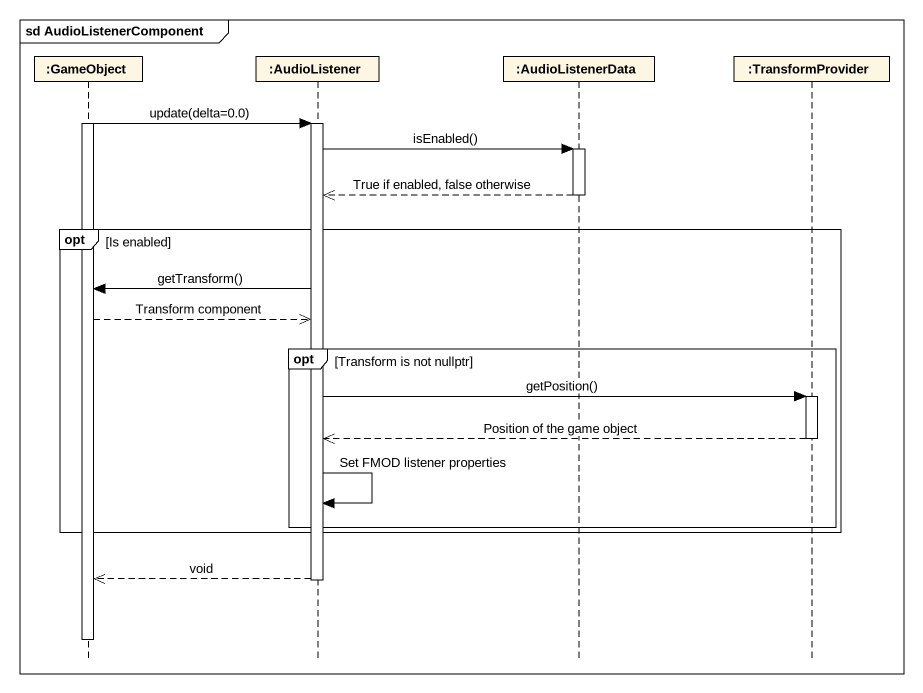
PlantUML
@startuml
mainframe sd AudioListenerComponent
hide footbox
participant ":GameObject" as GameObject
participant ":AudioListener" as AudioListener
participant ":AudioListenerData" as AudioListenerData
participant ":TransformProvider" as TransformProvider

activate GameObject
GameObject -> AudioListener : update(delta=0.0)
activate AudioListener
AudioListener -> AudioListenerData : isEnabled()
activate AudioListenerData
AudioListenerData -->> AudioListener : True if enabled, false otherwise
deactivate AudioListenerData
opt Is enabled
  AudioListener -> GameObject : getTransform()
  GameObject -->> AudioListener : Transform component
  opt Transform is not nullptr
    AudioListener -> TransformProvider : getPosition()
    activate TransformProvider
    TransformProvider -->> AudioListener : Position of the game object
    deactivate TransformProvider
    AudioListener -> AudioListener : Set FMOD listener properties
  end
end
AudioListener -->> GameObject : void
deactivate AudioListener
deactivate GameObject
@enduml
